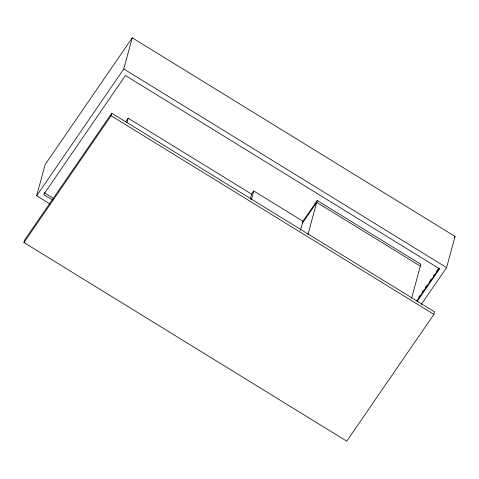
<?xml version="1.0" encoding="UTF-8"?>
<svg xmlns="http://www.w3.org/2000/svg" width="479" height="479" viewBox="0 0 479 479"><rect width="100%" height="100%" fill="white"/><g stroke="black" fill="none" stroke-linecap="round" stroke-linejoin="round"><path stroke-width="0.72" d="M23.95 242.542L24.633 240.021L111.769 113.218L434.567 311.853L433.884 314.368L346.748 441.177L23.95 242.542L111.086 115.732L111.769 113.218M50.026 203.994L36.655 195.767L45.116 164.632L132.252 37.823L455.05 236.458L446.59 267.599L421.209 304.53M36.655 195.767L123.792 68.964L132.252 37.823M127.013 122.51L128.186 118.187L251.607 194.133L250.236 199.174M251.421 199.629L253.774 190.983L302.956 221.25L300.513 230.243M307.979 234.482L317.212 200.509L420.831 264.27L411.599 298.249M125.666 121.852L128.186 118.187M251.607 194.133L253.774 190.983M302.956 221.25L317.212 200.509M302.453 223.106L316.703 202.366L420.328 266.126M454.206 237.692L455.05 236.458M418.796 297.231L420.065 295.381M422.185 292.304L423.454 290.454M425.148 287.987L426.843 285.52M429.382 281.82L431.076 279.353M433.621 275.653L434.471 274.425M436.585 271.342L438.279 268.875M416.772 300.89L439.225 268.216M417.119 301.513L439.572 268.839L125.444 75.538L43.679 194.528L52.594 200.018M123.792 68.964L446.59 267.599M111.086 115.732L433.884 314.368M44.182 192.672L53.738 198.551"/></g></svg>
